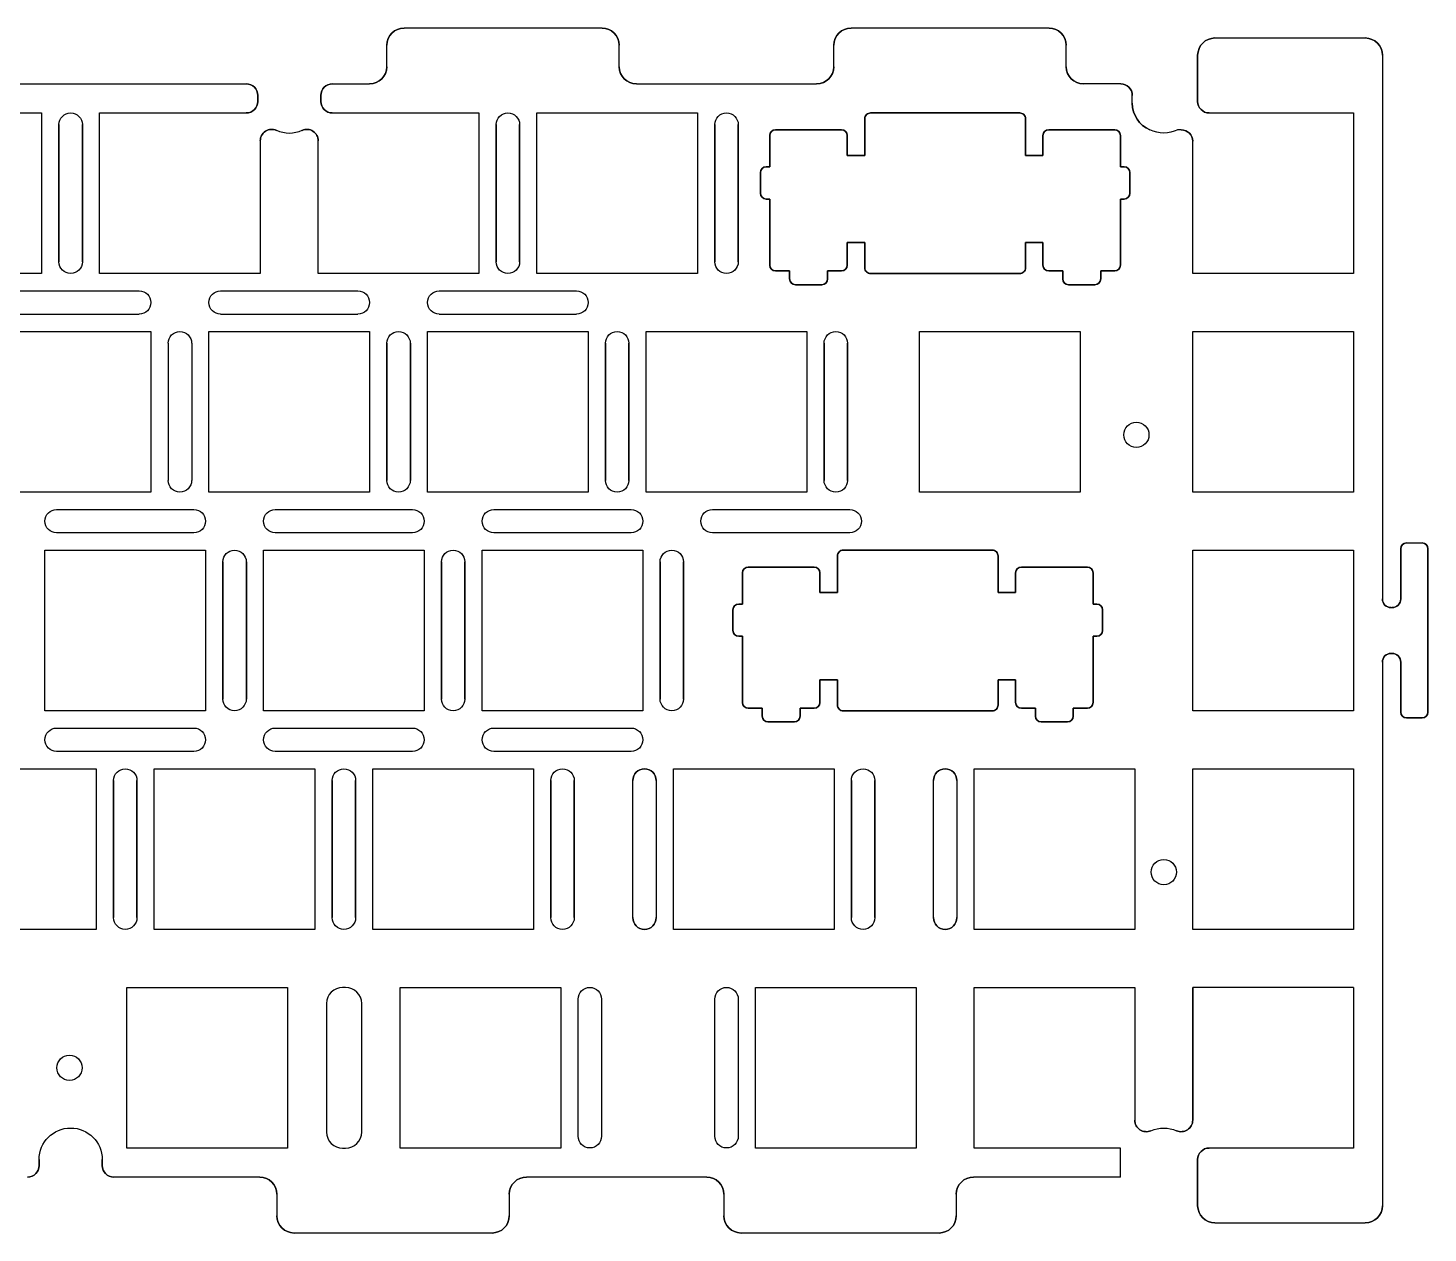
# Model space of a CAD drawing. Header units: millimetres. Extents: x 197 to 514, y 18 to 241.
# Drawn here: x 388.2 to 510.2, y 135.7 to 240.7 of the extents above; entities that cross this region are included whole.
import ezdxf

# ---------------------------------------------------------------- set-up
doc = ezdxf.new("R2010")
doc.units = ezdxf.units.MM
doc.layers.add('248', color=7, linetype='Continuous')

msp = doc.modelspace()

# ---------------------------------------------------------------- linework, layer by layer
for p, q in [((400.46, 213.24), (400.46, 201.29)), ((402.51, 213.24), (402.51, 201.29))]:
    msp.add_line(p, q)
at = {"layer": '248'}
for p, q in [((438.26, 240.71), (421.01, 240.71)), ((438.26, 240.71), (421.01, 240.71)), ((477.21, 240.71), (459.96, 240.71)), ((477.21, 240.71), (459.96, 240.71)), ((419.51, 237.34), (419.51, 239.21)), ((419.51, 237.34), (419.51, 239.21)), ((439.76, 237.34), (439.76, 239.21)), ((439.76, 237.34), (439.76, 239.21)), ((458.46, 237.34), (458.46, 239.21)), ((458.46, 237.34), (458.46, 239.21)), ((478.71, 237.34), (478.71, 239.21)), ((478.71, 237.34), (478.71, 239.21)), ((491.66, 239.84), (504.76, 239.84)), ((491.66, 239.84), (504.76, 239.84)), ((490.16, 234.31), (490.16, 238.34)), ((490.16, 238.34), (490.16, 234.31)), ((506.26, 238.34), (506.26, 190.96)), ((506.26, 238.34), (506.26, 190.96)), ((384.95, 235.84), (407.26, 235.84)), ((384.95, 235.84), (407.26, 235.84)), ((414.76, 235.84), (418.01, 235.84)), ((414.76, 235.84), (418.01, 235.84)), ((441.26, 235.84), (456.96, 235.84)), ((441.26, 235.84), (456.96, 235.84)), ((483.46, 235.84), (480.21, 235.84)), ((483.46, 235.84), (480.21, 235.84)), ((408.26, 234.84), (408.26, 234.31)), ((408.26, 234.31), (408.26, 234.84)), ((413.76, 234.84), (413.76, 234.31)), ((413.76, 234.31), (413.76, 234.84)), ((484.46, 234.15), (484.46, 234.84)), ((484.46, 234.15), (484.46, 234.84)), ((375.43, 233.31), (389.43, 233.31)), ((375.43, 233.31), (389.43, 233.31)), ((389.43, 233.31), (389.43, 219.31)), ((389.43, 233.31), (389.43, 219.31)), ((394.48, 233.31), (407.26, 233.31)), ((394.48, 219.31), (394.48, 233.31)), ((394.48, 233.31), (407.26, 233.31)), ((394.48, 219.31), (394.48, 233.31)), ((414.76, 233.31), (427.53, 233.31)), ((414.76, 233.31), (427.53, 233.31)), ((427.53, 233.31), (427.53, 219.31)), ((427.53, 233.31), (427.53, 219.31)), ((432.58, 219.31), (432.58, 233.31)), ((432.58, 233.31), (446.58, 233.31)), ((432.58, 233.31), (446.58, 233.31)), ((432.58, 219.31), (432.58, 233.31)), ((446.58, 233.31), (446.58, 219.31)), ((446.58, 233.31), (446.58, 219.31)), ((474.66, 233.31), (461.66, 233.31)), ((461.66, 233.31), (474.66, 233.31)), ((491.16, 233.31), (503.73, 233.31)), ((491.16, 233.31), (503.73, 233.31)), ((503.73, 233.31), (503.73, 219.31)), ((503.73, 233.31), (503.73, 219.31)), ((390.93, 220.34), (390.93, 232.29)), ((390.93, 232.29), (390.93, 220.34)), ((392.98, 232.29), (392.98, 220.34)), ((392.98, 220.34), (392.98, 232.29)), ((429.03, 232.29), (429.03, 220.34)), ((429.03, 220.34), (429.03, 232.29)), ((431.08, 232.29), (431.08, 220.34)), ((431.08, 220.34), (431.08, 232.29)), ((448.08, 232.29), (448.08, 220.34)), ((448.08, 220.34), (448.08, 232.29)), ((450.13, 232.29), (450.13, 220.34)), ((450.13, 220.34), (450.13, 232.29)), ((453.38, 231.84), (459.13, 231.84)), ((459.13, 231.84), (453.38, 231.84)), ((461.16, 232.81), (461.16, 229.61)), ((475.16, 229.61), (475.16, 232.81)), ((482.93, 231.84), (477.18, 231.84)), ((477.18, 231.84), (482.93, 231.84)), ((488.73, 231.84), (488.41, 231.84)), ((488.73, 231.84), (488.41, 231.84)), ((408.48, 230.88), (408.48, 219.31)), ((408.48, 230.88), (408.48, 219.31)), ((413.53, 219.31), (413.53, 230.88)), ((413.53, 219.31), (413.53, 230.88)), ((452.88, 231.34), (452.88, 228.61)), ((459.63, 229.61), (459.63, 231.34)), ((476.68, 231.34), (476.68, 229.61)), ((483.43, 228.61), (483.43, 231.34)), ((489.73, 219.31), (489.73, 230.84)), ((489.73, 219.31), (489.73, 230.84)), ((459.63, 229.61), (461.16, 229.61)), ((461.16, 229.61), (459.63, 229.61)), ((476.68, 229.61), (475.16, 229.61)), ((475.16, 229.61), (476.68, 229.61)), ((452.88, 228.61), (452.56, 228.61)), ((483.76, 228.61), (483.43, 228.61)), ((452.06, 228.11), (452.06, 226.31)), ((452.06, 226.31), (452.06, 228.11)), ((484.26, 226.31), (484.26, 228.11)), ((484.26, 228.11), (484.26, 226.31)), ((452.56, 225.81), (452.88, 225.81)), ((452.88, 225.81), (452.88, 220.04)), ((483.43, 225.81), (483.76, 225.81)), ((483.43, 220.04), (483.43, 225.81)), ((461.16, 222.01), (459.63, 222.01)), ((459.63, 220.04), (459.63, 222.01)), ((459.63, 222.01), (461.16, 222.01)), ((461.16, 222.01), (461.16, 219.81)), ((476.68, 222.01), (475.16, 222.01)), ((475.16, 219.81), (475.16, 222.01)), ((475.16, 222.01), (476.68, 222.01)), ((476.68, 222.01), (476.68, 220.04)), ((389.43, 219.31), (375.43, 219.31)), ((389.43, 219.31), (375.43, 219.31)), ((408.48, 219.31), (394.48, 219.31)), ((408.48, 219.31), (394.48, 219.31)), ((427.53, 219.31), (413.53, 219.31)), ((427.53, 219.31), (413.53, 219.31)), ((446.58, 219.31), (432.58, 219.31)), ((446.58, 219.31), (432.58, 219.31)), ((453.38, 219.54), (454.61, 219.54)), ((454.61, 219.54), (454.61, 218.84)), ((457.91, 219.54), (459.13, 219.54)), ((457.91, 218.84), (457.91, 219.54)), ((461.66, 219.31), (474.66, 219.31)), ((474.66, 219.31), (461.66, 219.31)), ((477.18, 219.54), (478.41, 219.54)), ((478.41, 219.54), (478.41, 218.84)), ((481.71, 218.84), (481.71, 219.54)), ((481.71, 219.54), (482.93, 219.54)), ((503.73, 219.31), (489.73, 219.31)), ((503.73, 219.31), (489.73, 219.31)), ((385.98, 217.81), (397.93, 217.81)), ((385.98, 217.81), (397.93, 217.81)), ((405.03, 217.81), (416.98, 217.81)), ((405.03, 217.81), (416.98, 217.81)), ((424.08, 217.81), (436.03, 217.81)), ((424.08, 217.81), (436.03, 217.81)), ((457.41, 218.34), (455.11, 218.34)), ((455.11, 218.34), (457.41, 218.34)), ((481.21, 218.34), (478.91, 218.34)), ((478.91, 218.34), (481.21, 218.34)), ((397.93, 215.76), (385.98, 215.76)), ((397.93, 215.76), (385.98, 215.76)), ((416.98, 215.76), (405.03, 215.76)), ((416.98, 215.76), (405.03, 215.76)), ((436.03, 215.76), (424.08, 215.76)), ((436.03, 215.76), (424.08, 215.76)), ((384.96, 214.26), (398.95, 214.26)), ((384.96, 214.26), (398.95, 214.26)), ((398.95, 214.26), (398.95, 200.26)), ((398.95, 214.26), (398.95, 200.26)), ((404.01, 214.26), (418, 214.26)), ((404.01, 214.26), (418, 214.26)), ((404.01, 200.26), (404.01, 214.26)), ((404.01, 200.26), (404.01, 214.26)), ((418, 214.26), (418, 200.26)), ((418, 214.26), (418, 200.26)), ((423.06, 214.26), (437.05, 214.26)), ((423.06, 214.26), (437.05, 214.26)), ((423.06, 200.26), (423.06, 214.26)), ((423.06, 200.26), (423.06, 214.26)), ((437.05, 214.26), (437.05, 200.26)), ((437.05, 214.26), (437.05, 200.26)), ((442.11, 214.26), (456.1, 214.26)), ((442.11, 200.26), (442.11, 214.26)), ((442.11, 214.26), (456.1, 214.26)), ((442.11, 200.26), (442.11, 214.26)), ((456.1, 214.26), (456.1, 200.26)), ((456.1, 214.26), (456.1, 200.26)), ((465.92, 200.26), (465.92, 214.26)), ((465.92, 214.26), (479.92, 214.26)), ((465.92, 200.26), (465.92, 214.26)), ((465.92, 214.26), (479.92, 214.26)), ((479.92, 214.26), (479.92, 200.26)), ((479.92, 214.26), (479.92, 200.26)), ((489.73, 200.26), (489.73, 214.26)), ((489.73, 214.26), (503.73, 214.26)), ((489.73, 214.26), (503.73, 214.26)), ((489.73, 200.26), (489.73, 214.26)), ((503.73, 214.26), (503.73, 200.26)), ((503.73, 214.26), (503.73, 200.26)), ((419.51, 213.24), (419.51, 201.29)), ((419.51, 201.29), (419.51, 213.24)), ((421.56, 213.24), (421.56, 201.29)), ((421.56, 201.29), (421.56, 213.24)), ((438.56, 213.24), (438.56, 201.29)), ((438.56, 201.29), (438.56, 213.24)), ((440.61, 213.24), (440.61, 201.29)), ((440.61, 201.29), (440.61, 213.24)), ((457.61, 201.29), (457.61, 213.24)), ((457.61, 213.24), (457.61, 201.29)), ((459.66, 213.24), (459.66, 201.29)), ((459.66, 201.29), (459.66, 213.24)), ((398.95, 200.26), (384.96, 200.26)), ((398.95, 200.26), (384.96, 200.26)), ((418, 200.26), (404.01, 200.26)), ((418, 200.26), (404.01, 200.26)), ((437.05, 200.26), (423.06, 200.26)), ((437.05, 200.26), (423.06, 200.26)), ((456.1, 200.26), (442.11, 200.26)), ((456.1, 200.26), (442.11, 200.26)), ((479.92, 200.26), (465.92, 200.26)), ((479.92, 200.26), (465.92, 200.26)), ((503.73, 200.26), (489.73, 200.26)), ((503.73, 200.26), (489.73, 200.26)), ((390.74, 198.76), (402.69, 198.76)), ((390.74, 198.76), (402.69, 198.76)), ((409.79, 198.76), (421.74, 198.76)), ((409.79, 198.76), (421.74, 198.76)), ((428.84, 198.76), (440.79, 198.76)), ((428.84, 198.76), (440.79, 198.76)), ((447.89, 198.76), (459.84, 198.76)), ((447.89, 198.76), (459.84, 198.76)), ((402.69, 196.71), (390.74, 196.71)), ((402.69, 196.71), (390.74, 196.71)), ((421.74, 196.71), (409.79, 196.71)), ((421.74, 196.71), (409.79, 196.71)), ((440.79, 196.71), (428.84, 196.71)), ((440.79, 196.71), (428.84, 196.71)), ((459.84, 196.71), (447.89, 196.71)), ((459.84, 196.71), (447.89, 196.71)), ((389.72, 195.21), (403.72, 195.21)), ((389.72, 181.21), (389.72, 195.21)), ((389.72, 181.21), (389.72, 195.21)), ((389.72, 195.21), (403.72, 195.21)), ((403.72, 195.21), (403.72, 181.21)), ((403.72, 195.21), (403.72, 181.21)), ((408.77, 181.21), (408.77, 195.21)), ((408.77, 195.21), (422.77, 195.21)), ((408.77, 195.21), (422.77, 195.21)), ((408.77, 181.21), (408.77, 195.21)), ((422.77, 195.21), (422.77, 181.21)), ((422.77, 195.21), (422.77, 181.21)), ((427.82, 181.21), (427.82, 195.21)), ((427.82, 195.21), (441.82, 195.21)), ((427.82, 195.21), (441.82, 195.21)), ((427.82, 181.21), (427.82, 195.21)), ((441.82, 195.21), (441.82, 181.21)), ((441.82, 195.21), (441.82, 181.21)), ((472.27, 195.21), (459.27, 195.21)), ((459.27, 195.21), (472.27, 195.21)), ((489.73, 181.21), (489.73, 195.21)), ((489.73, 195.21), (503.73, 195.21)), ((489.73, 195.21), (503.73, 195.21)), ((489.73, 181.21), (489.73, 195.21)), ((503.73, 195.21), (503.73, 181.21)), ((503.73, 195.21), (503.73, 181.21)), ((507.86, 190.96), (507.86, 195.34)), ((507.86, 195.34), (507.86, 190.96)), ((508.36, 195.84), (509.73, 195.84)), ((508.36, 195.84), (509.73, 195.84)), ((510.23, 195.34), (510.23, 181.09)), ((510.23, 181.09), (510.23, 195.34)), ((405.22, 194.19), (405.22, 182.24)), ((405.22, 182.24), (405.22, 194.19)), ((407.27, 182.24), (407.27, 194.19)), ((407.27, 194.19), (407.27, 182.24)), ((424.27, 194.19), (424.27, 182.24)), ((424.27, 182.24), (424.27, 194.19)), ((426.32, 182.24), (426.32, 194.19)), ((426.32, 194.19), (426.32, 182.24)), ((443.32, 194.19), (443.32, 182.24)), ((443.32, 182.24), (443.32, 194.19)), ((445.37, 194.19), (445.37, 182.24)), ((445.37, 182.24), (445.37, 194.19)), ((458.77, 194.71), (458.77, 191.51)), ((472.77, 191.51), (472.77, 194.71)), ((450.5, 193.24), (450.5, 190.51)), ((451, 193.74), (456.75, 193.74)), ((456.75, 193.74), (451, 193.74)), ((457.25, 191.51), (457.25, 193.24)), ((474.3, 193.24), (474.3, 191.51)), ((480.55, 193.74), (474.8, 193.74)), ((474.8, 193.74), (480.55, 193.74)), ((481.05, 190.51), (481.05, 193.24)), ((450.5, 190.51), (450.17, 190.51)), ((458.77, 191.51), (457.25, 191.51)), ((457.25, 191.51), (458.77, 191.51)), ((472.77, 191.51), (474.3, 191.51)), ((474.3, 191.51), (472.77, 191.51)), ((481.37, 190.51), (481.05, 190.51)), ((449.67, 190.01), (449.67, 188.21)), ((449.67, 188.21), (449.67, 190.01)), ((481.87, 188.21), (481.87, 190.01)), ((481.87, 190.01), (481.87, 188.21)), ((507.01, 190.21), (507.11, 190.21)), ((507.01, 190.21), (507.11, 190.21)), ((450.17, 187.71), (450.5, 187.71)), ((450.5, 187.71), (450.5, 181.94)), ((481.05, 181.94), (481.05, 187.71)), ((481.05, 187.71), (481.37, 187.71)), ((506.26, 185.46), (506.26, 138.09)), ((506.26, 185.46), (506.26, 138.09)), ((507.11, 186.21), (507.01, 186.21)), ((507.01, 186.21), (507.11, 186.21)), ((507.86, 181.09), (507.86, 185.46)), ((507.86, 185.46), (507.86, 181.09)), ((457.25, 181.94), (457.25, 183.91)), ((458.77, 183.91), (457.25, 183.91)), ((457.25, 183.91), (458.77, 183.91)), ((458.77, 183.91), (458.77, 181.71)), ((472.77, 183.91), (474.3, 183.91)), ((474.3, 183.91), (472.77, 183.91)), ((472.77, 181.71), (472.77, 183.91)), ((474.3, 183.91), (474.3, 181.94)), ((403.72, 181.21), (389.72, 181.21)), ((403.72, 181.21), (389.72, 181.21)), ((422.77, 181.21), (408.77, 181.21)), ((422.77, 181.21), (408.77, 181.21)), ((441.82, 181.21), (427.82, 181.21)), ((441.82, 181.21), (427.82, 181.21)), ((451, 181.44), (452.22, 181.44)), ((452.22, 181.44), (452.22, 180.74)), ((455.52, 181.44), (456.75, 181.44)), ((455.52, 180.74), (455.52, 181.44)), ((472.27, 181.21), (459.27, 181.21)), ((459.27, 181.21), (472.27, 181.21)), ((474.8, 181.44), (476.02, 181.44)), ((476.02, 181.44), (476.02, 180.74)), ((479.32, 180.74), (479.32, 181.44)), ((479.32, 181.44), (480.55, 181.44)), ((503.73, 181.21), (489.73, 181.21)), ((503.73, 181.21), (489.73, 181.21)), ((509.73, 180.59), (508.36, 180.59)), ((508.36, 180.59), (509.73, 180.59)), ((390.74, 179.71), (402.69, 179.71)), ((390.74, 179.71), (402.69, 179.71)), ((409.79, 179.71), (421.74, 179.71)), ((409.79, 179.71), (421.74, 179.71)), ((428.84, 179.71), (440.79, 179.71)), ((428.84, 179.71), (440.79, 179.71)), ((455.02, 180.24), (452.72, 180.24)), ((452.72, 180.24), (455.02, 180.24)), ((478.82, 180.24), (476.52, 180.24)), ((476.52, 180.24), (478.82, 180.24)), ((402.69, 177.66), (390.74, 177.66)), ((402.69, 177.66), (390.74, 177.66)), ((421.74, 177.66), (409.79, 177.66)), ((421.74, 177.66), (409.79, 177.66)), ((440.79, 177.66), (428.84, 177.66)), ((440.79, 177.66), (428.84, 177.66)), ((380.19, 176.16), (394.19, 176.16)), ((380.19, 176.16), (394.19, 176.16)), ((394.19, 176.16), (394.19, 162.16)), ((394.19, 176.16), (394.19, 162.16)), ((399.24, 176.16), (413.24, 176.16)), ((399.24, 162.16), (399.24, 176.16)), ((399.24, 176.16), (413.24, 176.16)), ((399.24, 162.16), (399.24, 176.16)), ((413.24, 176.16), (413.24, 162.16)), ((413.24, 176.16), (413.24, 162.16)), ((418.29, 162.16), (418.29, 176.16)), ((418.29, 176.16), (432.29, 176.16)), ((418.29, 176.16), (432.29, 176.16)), ((418.29, 162.16), (418.29, 176.16)), ((432.29, 176.16), (432.29, 162.16)), ((432.29, 176.16), (432.29, 162.16)), ((444.49, 162.16), (444.49, 176.16)), ((444.49, 162.16), (444.49, 176.16)), ((444.49, 176.16), (458.49, 176.16)), ((444.49, 176.16), (458.49, 176.16)), ((458.49, 176.16), (458.49, 162.16)), ((458.49, 176.16), (458.49, 162.16)), ((470.68, 162.16), (470.68, 176.16)), ((470.68, 162.16), (470.68, 176.16)), ((470.68, 176.16), (484.68, 176.16)), ((470.68, 176.16), (484.68, 176.16)), ((484.68, 176.16), (484.68, 162.16)), ((484.68, 176.16), (484.68, 162.16)), ((489.73, 176.16), (503.73, 176.16)), ((489.73, 162.16), (489.73, 176.16)), ((489.73, 176.16), (503.73, 176.16)), ((489.73, 162.16), (489.73, 176.16)), ((503.73, 176.16), (503.73, 162.16)), ((503.73, 176.16), (503.73, 162.16)), ((395.69, 163.19), (395.69, 175.14)), ((395.69, 175.14), (395.69, 163.19)), ((397.74, 175.14), (397.74, 163.19)), ((397.74, 163.19), (397.74, 175.14)), ((414.74, 175.14), (414.74, 163.19)), ((414.74, 163.19), (414.74, 175.14)), ((416.79, 175.14), (416.79, 163.19)), ((416.79, 163.19), (416.79, 175.14)), ((433.79, 163.19), (433.79, 175.14)), ((433.79, 175.14), (433.79, 163.19)), ((435.84, 163.19), (435.84, 175.14)), ((435.84, 175.14), (435.84, 163.19)), ((440.94, 163.19), (440.94, 175.14)), ((440.94, 163.19), (440.94, 175.14)), ((442.99, 175.14), (442.99, 163.19)), ((442.99, 175.14), (442.99, 163.19)), ((459.99, 163.19), (459.99, 175.14)), ((459.99, 175.14), (459.99, 163.19)), ((462.04, 175.14), (462.04, 163.19)), ((462.04, 163.19), (462.04, 175.14)), ((467.13, 163.19), (467.13, 175.14)), ((467.13, 163.19), (467.13, 175.14)), ((469.18, 175.14), (469.18, 163.19)), ((469.18, 175.14), (469.18, 163.19)), ((394.19, 162.16), (380.19, 162.16)), ((394.19, 162.16), (380.19, 162.16)), ((413.24, 162.16), (399.24, 162.16)), ((413.24, 162.16), (399.24, 162.16)), ((432.29, 162.16), (418.29, 162.16)), ((432.29, 162.16), (418.29, 162.16)), ((458.49, 162.16), (444.49, 162.16)), ((458.49, 162.16), (444.49, 162.16)), ((484.68, 162.16), (470.68, 162.16)), ((484.68, 162.16), (470.68, 162.16)), ((503.73, 162.16), (489.73, 162.16)), ((503.73, 162.16), (489.73, 162.16)), ((396.86, 157.11), (410.86, 157.11)), ((396.86, 143.11), (396.86, 157.11)), ((396.86, 157.11), (410.86, 157.11)), ((396.86, 143.11), (396.86, 157.11)), ((410.86, 157.11), (410.86, 143.11)), ((410.86, 157.11), (410.86, 143.11)), ((415.92, 157.11), (415.66, 157.11)), ((415.92, 157.11), (415.66, 157.11)), ((420.67, 157.11), (434.67, 157.11)), ((420.67, 157.11), (434.67, 157.11)), ((420.67, 143.11), (420.67, 157.11)), ((420.67, 143.11), (420.67, 157.11)), ((434.67, 157.11), (434.67, 143.11)), ((434.67, 157.11), (434.67, 143.11)), ((451.63, 143.11), (451.63, 157.11)), ((451.63, 157.11), (465.63, 157.11)), ((451.63, 157.11), (465.63, 157.11)), ((451.63, 143.11), (451.63, 157.11)), ((465.63, 157.11), (465.63, 143.11)), ((465.63, 157.11), (465.63, 143.11)), ((470.68, 157.11), (484.68, 157.11)), ((470.68, 143.11), (470.68, 157.11)), ((470.68, 157.11), (484.68, 157.11)), ((470.68, 143.11), (470.68, 157.11)), ((484.68, 157.11), (484.68, 145.54)), ((484.68, 157.11), (484.68, 145.54)), ((503.73, 157.11), (489.73, 157.11)), ((503.73, 157.11), (489.73, 157.11)), ((489.73, 157.11), (489.73, 145.54)), ((489.73, 145.54), (489.73, 157.11)), ((503.73, 157.11), (503.73, 143.11)), ((503.73, 157.11), (503.73, 143.11)), ((414.26, 155.71), (414.26, 144.51)), ((414.26, 155.71), (414.26, 144.51)), ((417.32, 144.51), (417.32, 155.71)), ((417.32, 144.51), (417.32, 155.71)), ((436.17, 144.14), (436.17, 156.09)), ((436.17, 144.14), (436.17, 156.09)), ((438.22, 156.09), (438.22, 144.14)), ((438.22, 156.09), (438.22, 144.14)), ((448.08, 144.14), (448.08, 156.09)), ((448.08, 144.14), (448.08, 156.09)), ((450.13, 156.09), (450.13, 144.14)), ((450.13, 156.09), (450.13, 144.14)), ((410.86, 143.11), (396.86, 143.11)), ((410.86, 143.11), (396.86, 143.11)), ((415.66, 143.11), (415.92, 143.11)), ((415.66, 143.11), (415.92, 143.11)), ((434.67, 143.11), (420.67, 143.11)), ((434.67, 143.11), (420.67, 143.11)), ((465.63, 143.11), (451.63, 143.11)), ((465.63, 143.11), (451.63, 143.11)), ((483.43, 143.11), (470.68, 143.11)), ((483.43, 143.11), (470.68, 143.11)), ((483.43, 140.59), (483.43, 143.11)), ((483.43, 140.59), (483.43, 143.11)), ((503.73, 143.11), (491.16, 143.11)), ((503.73, 143.11), (491.16, 143.11)), ((389.21, 142.11), (389.21, 141.59)), ((389.21, 141.59), (389.21, 142.11)), ((394.71, 142.11), (394.71, 141.59)), ((394.71, 141.59), (394.71, 142.11)), ((490.16, 142.11), (490.16, 138.09)), ((490.16, 138.09), (490.16, 142.11)), ((408.43, 140.59), (395.71, 140.59)), ((408.43, 140.59), (395.71, 140.59)), ((447.38, 140.59), (431.68, 140.59)), ((447.38, 140.59), (431.68, 140.59)), ((483.43, 140.59), (470.63, 140.59)), ((483.43, 140.59), (470.63, 140.59)), ((409.93, 139.09), (409.93, 137.21)), ((409.93, 139.09), (409.93, 137.21)), ((430.18, 139.09), (430.18, 137.21)), ((430.18, 139.09), (430.18, 137.21)), ((448.88, 139.09), (448.88, 137.21)), ((448.88, 139.09), (448.88, 137.21)), ((469.13, 139.09), (469.13, 137.21)), ((469.13, 139.09), (469.13, 137.21)), ((428.68, 135.71), (411.43, 135.71)), ((428.68, 135.71), (411.43, 135.71)), ((467.63, 135.71), (450.38, 135.71)), ((467.63, 135.71), (450.38, 135.71)), ((491.66, 136.59), (504.76, 136.59)), ((491.66, 136.59), (504.76, 136.59))]:
    msp.add_line(p, q, dxfattribs=at)
for centre in [(484.82, 205.26), (484.82, 205.26), (487.21, 167.16), (487.21, 167.16), (391.86, 150.11), (391.86, 150.11)]:
    msp.add_circle(centre, 1.1, dxfattribs=at)
at = {"layer": '248', "extrusion": (0, 0, -1)}
for centre, radius, start, end in [((-421.01, 239.21), 1.5, 0, 90), ((-438.26, 239.21), 1.5, 90, 180), ((-459.96, 239.21), 1.5, 0, 90), ((-477.21, 239.21), 1.5, 90, 180), ((-491.66, 238.34), 1.5, 0, 90), ((-504.76, 238.34), 1.5, 90, 180), ((-418.01, 237.34), 1.5, 180, 270), ((-441.26, 237.34), 1.5, 270, 360), ((-456.96, 237.34), 1.5, 180, 270), ((-480.21, 237.34), 1.5, 270, 360), ((-407.26, 234.84), 1, 90, 180), ((-414.76, 234.84), 1, 0, 90), ((-483.46, 234.84), 1, 90, 180), ((-407.26, 234.31), 1, 180, 270), ((-414.76, 234.31), 1, 270, 360), ((-491.16, 234.31), 1, 270, 360), ((-391.96, 232.29), 1.02, 0, 180), ((-391.96, 232.29), 1.02, 0, 180), ((-430.06, 232.29), 1.02, 0, 180), ((-430.06, 232.29), 1.02, 0, 180), ((-449.11, 232.29), 1.02, 0, 180), ((-449.11, 232.29), 1.02, 0, 180), ((-461.66, 232.81), 0.5, -0.0018, 90), ((-474.66, 232.81), 0.5, 90, 180.0018), ((-486.96, 234.15), 2.5, 292.5408, 360), ((-409.48, 230.88), 1, 0, 114.0037), ((-412.53, 230.88), 1, 65.9958, 180), ((-453.38, 231.34), 0.5, 0, 90), ((-459.13, 231.34), 0.5, 90, 180), ((-477.18, 231.34), 0.5, 0, 90), ((-482.93, 231.34), 0.5, 90, 180), ((-487.21, 234.31), 2.75, 243.9343, 296.0657), ((-487.21, 234.31), 2.75, 243.9343, 296.0657), ((-488.73, 230.84), 1, 90, 180), ((-452.56, 228.11), 0.5, 0, 90), ((-483.76, 228.11), 0.5, 90, 180), ((-452.56, 226.31), 0.5, -90, 0), ((-483.76, 226.31), 0.5, 180, 270), ((-391.96, 220.34), 1.02, 180, 360), ((-391.96, 220.34), 1.02, 180, 360), ((-430.06, 220.34), 1.02, 180, 360), ((-430.06, 220.34), 1.02, 180, 360), ((-449.11, 220.34), 1.02, 180, 360), ((-449.11, 220.34), 1.02, 180, 360), ((-453.38, 220.04), 0.5, -90, 0), ((-459.13, 220.04), 0.5, 180, 270), ((-461.66, 219.81), 0.5, -90, 0.0018), ((-474.66, 219.81), 0.5, 179.9982, 270), ((-477.18, 220.04), 0.5, -90, 0), ((-482.93, 220.04), 0.5, 180, 270), ((-455.11, 218.84), 0.5, -90, 0), ((-457.41, 218.84), 0.5, 180, 270), ((-478.91, 218.84), 0.5, -90, 0), ((-481.21, 218.84), 0.5, 180, 270), ((-397.93, 216.79), 1.02, 90, 270), ((-397.93, 216.79), 1.02, 90, 270), ((-405.03, 216.79), 1.02, 270, 450), ((-405.03, 216.79), 1.02, 270, 450), ((-416.98, 216.79), 1.02, 90, 270), ((-416.98, 216.79), 1.02, 90, 270), ((-424.08, 216.79), 1.02, 270, 450), ((-424.08, 216.79), 1.02, 270, 450), ((-436.03, 216.79), 1.02, 90, 270), ((-436.03, 216.79), 1.02, 90, 270), ((-401.48, 213.24), 1.02, 0, 180), ((-401.48, 213.24), 1.02, 0, 180), ((-420.53, 213.24), 1.02, 0, 180), ((-420.53, 213.24), 1.02, 0, 180), ((-439.58, 213.24), 1.02, 0, 180), ((-439.58, 213.24), 1.02, 0, 180), ((-458.63, 213.24), 1.02, 0, 180), ((-458.63, 213.24), 1.02, 0, 180), ((-401.48, 201.29), 1.02, 180, 360), ((-401.48, 201.29), 1.02, 180, 360), ((-420.53, 201.29), 1.02, 180, 360), ((-420.53, 201.29), 1.02, 180, 360), ((-439.58, 201.29), 1.02, 180, 360), ((-439.58, 201.29), 1.02, 180, 360), ((-458.63, 201.29), 1.02, 180, 360), ((-458.63, 201.29), 1.02, 180, 360), ((-390.74, 197.74), 1.02, 270, 450), ((-390.74, 197.74), 1.02, 270, 450), ((-402.69, 197.74), 1.02, 90, 270), ((-402.69, 197.74), 1.02, 90, 270), ((-409.79, 197.74), 1.02, 270, 450), ((-409.79, 197.74), 1.02, 270, 450), ((-421.74, 197.74), 1.02, 90, 270), ((-421.74, 197.74), 1.02, 90, 270), ((-428.84, 197.74), 1.02, 270, 450), ((-428.84, 197.74), 1.02, 270, 450), ((-440.79, 197.74), 1.02, 90, 270), ((-440.79, 197.74), 1.02, 90, 270), ((-447.89, 197.74), 1.02, 270, 450), ((-447.89, 197.74), 1.02, 270, 450), ((-459.84, 197.74), 1.02, 90, 270), ((-459.84, 197.74), 1.02, 90, 270), ((-406.24, 194.19), 1.02, 0, 180), ((-406.24, 194.19), 1.02, 0, 180), ((-425.29, 194.19), 1.02, 0, 180), ((-425.29, 194.19), 1.02, 0, 180), ((-444.34, 194.19), 1.02, 0, 180), ((-444.34, 194.19), 1.02, 0, 180), ((-459.27, 194.71), 0.5, -0.0018, 90), ((-472.27, 194.71), 0.5, 90, 180.0018), ((-508.36, 195.34), 0.5, 0, 90), ((-509.73, 195.34), 0.5, 90, 180), ((-451, 193.24), 0.5, 0, 90), ((-456.75, 193.24), 0.5, 90, 180), ((-474.8, 193.24), 0.5, 0, 90), ((-480.55, 193.24), 0.5, 90, 180), ((-450.17, 190.01), 0.5, 0, 90), ((-481.37, 190.01), 0.5, 90, 180), ((-507.01, 190.96), 0.75, 270, 360), ((-507.11, 190.96), 0.75, 180, 270), ((-450.17, 188.21), 0.5, -90, 0), ((-481.37, 188.21), 0.5, 180, 270), ((-507.01, 185.46), 0.75, 0, 90), ((-507.11, 185.46), 0.75, 90, 180), ((-406.24, 182.24), 1.02, 180, 360), ((-406.24, 182.24), 1.02, 180, 360), ((-425.29, 182.24), 1.02, 180, 360), ((-425.29, 182.24), 1.02, 180, 360), ((-444.34, 182.24), 1.02, 180, 360), ((-444.34, 182.24), 1.02, 180, 360), ((-451, 181.94), 0.5, -90, 0), ((-456.75, 181.94), 0.5, 180, 270), ((-474.8, 181.94), 0.5, -90, 0), ((-480.55, 181.94), 0.5, 180, 270), ((-452.72, 180.74), 0.5, -90, 0), ((-455.02, 180.74), 0.5, 180, 270), ((-459.27, 181.71), 0.5, -90, 0.0018), ((-472.27, 181.71), 0.5, 179.9982, 270), ((-476.52, 180.74), 0.5, -90, 0), ((-478.82, 180.74), 0.5, 180, 270), ((-508.36, 181.09), 0.5, 270, 360), ((-509.73, 181.09), 0.5, 180, 270), ((-390.74, 178.69), 1.02, 270, 450), ((-390.74, 178.69), 1.02, 270, 450), ((-402.69, 178.69), 1.02, 90, 270), ((-402.69, 178.69), 1.02, 90, 270), ((-409.79, 178.69), 1.02, 270, 450), ((-409.79, 178.69), 1.02, 270, 450), ((-421.74, 178.69), 1.02, 90, 270), ((-421.74, 178.69), 1.02, 90, 270), ((-428.84, 178.69), 1.02, 270, 450), ((-428.84, 178.69), 1.02, 270, 450), ((-440.79, 178.69), 1.02, 90, 270), ((-440.79, 178.69), 1.02, 90, 270), ((-396.72, 175.14), 1.02, 0, 180), ((-396.72, 175.14), 1.02, 0, 180), ((-415.77, 175.14), 1.02, 0, 180), ((-415.77, 175.14), 1.02, 0, 180), ((-434.82, 175.14), 1.02, 0, 180), ((-434.82, 175.14), 1.02, 0, 180), ((-441.96, 175.14), 1.02, 0, 180), ((-461.01, 175.14), 1.02, 0, 180), ((-461.01, 175.14), 1.02, 0, 180), ((-468.16, 175.14), 1.02, 0, 180), ((-396.72, 163.19), 1.02, 180, 360), ((-396.72, 163.19), 1.02, 180, 360), ((-415.77, 163.19), 1.02, 180, 360), ((-415.77, 163.19), 1.02, 180, 360), ((-434.82, 163.19), 1.02, 180, 360), ((-434.82, 163.19), 1.02, 180, 360), ((-441.96, 163.19), 1.02, 180, 360), ((-461.01, 163.19), 1.02, 180, 360), ((-461.01, 163.19), 1.02, 180, 360), ((-468.16, 163.19), 1.02, 180, 360), ((-437.2, 156.09), 1.02, 0, 180), ((-437.2, 156.09), 1.02, 0, 180), ((-449.11, 156.09), 1.02, 0, 180), ((-449.11, 156.09), 1.02, 0, 180), ((-485.68, 145.54), 1, 245.9874, 360), ((-488.73, 145.54), 1, 180, 293.9954), ((-391.96, 142.11), 2.75, 0, 180), ((-391.96, 142.11), 2.75, 0, 180), ((-437.2, 144.14), 1.02, 180, 360), ((-437.2, 144.14), 1.02, 180, 360), ((-449.11, 144.14), 1.02, 180, 360), ((-449.11, 144.14), 1.02, 180, 360), ((-487.21, 142.11), 2.75, 65.9874, 113.9954), ((-487.21, 142.11), 2.75, 65.9874, 113.9954), ((-491.16, 142.11), 1, 0, 90), ((-388.21, 141.59), 1, 180, 270), ((-395.71, 141.59), 1, 270, 360), ((-408.43, 139.09), 1.5, 90, 180), ((-431.68, 139.09), 1.5, 0, 90), ((-447.38, 139.09), 1.5, 90, 180), ((-470.63, 139.09), 1.5, 0, 90), ((-491.66, 138.09), 1.5, 270, 360), ((-504.76, 138.09), 1.5, 180, 270), ((-411.43, 137.21), 1.5, 270, 360), ((-428.68, 137.21), 1.5, 180, 270), ((-450.38, 137.21), 1.5, 270, 360), ((-467.63, 137.21), 1.5, 180, 270)]:
    msp.add_arc(centre, radius, start, end, dxfattribs=at)
at = {"layer": '248'}
for centre, radius, start, end in [((421.01, 239.21), 1.5, 90, 180), ((438.26, 239.21), 1.5, 0, 90), ((459.96, 239.21), 1.5, 90, 180), ((477.21, 239.21), 1.5, 0, 90), ((491.66, 238.34), 1.5, 90, 180), ((504.76, 238.34), 1.5, 0, 90), ((418.01, 237.34), 1.5, -90, 0), ((441.26, 237.34), 1.5, 180, 270), ((456.96, 237.34), 1.5, -90, 0), ((480.21, 237.34), 1.5, 180, 270), ((407.26, 234.84), 1, 0, 90), ((414.76, 234.84), 1, 90, 180), ((483.46, 234.84), 1, 0, 90), ((407.26, 234.31), 1, -90, 0), ((414.76, 234.31), 1, 180, 270), ((491.16, 234.31), 1, 180, 270), ((461.66, 232.81), 0.5, 90, 180.0018), ((474.66, 232.81), 0.5, -0.0018, 90), ((486.96, 234.15), 2.5, 180, 247.4592), ((409.48, 230.88), 1, 65.9963, 180), ((411.01, 234.31), 2.75, 245.9963, 294.0042), ((411.01, 234.31), 2.75, 245.9963, 294.0042), ((412.53, 230.88), 1, 0, 114.0042), ((453.38, 231.34), 0.5, 90, 180), ((459.13, 231.34), 0.5, 0, 90), ((477.18, 231.34), 0.5, 90, 180), ((482.93, 231.34), 0.5, 0, 90), ((488.73, 230.84), 1, 0, 90), ((452.56, 228.11), 0.5, 90, 180), ((483.76, 228.11), 0.5, 0, 90), ((452.56, 226.31), 0.5, 180, 270), ((483.76, 226.31), 0.5, -90, 0), ((453.38, 220.04), 0.5, 180, 270), ((459.13, 220.04), 0.5, -90, 0), ((461.66, 219.81), 0.5, 179.9982, 270), ((474.66, 219.81), 0.5, -90, 0.0018), ((477.18, 220.04), 0.5, 180, 270), ((482.93, 220.04), 0.5, -90, 0), ((455.11, 218.84), 0.5, 180, 270), ((457.41, 218.84), 0.5, 270, 360), ((478.91, 218.84), 0.5, 180, 270), ((481.21, 218.84), 0.5, -90, 0), ((459.27, 194.71), 0.5, 90, 180.0018), ((472.27, 194.71), 0.5, -0.0018, 90), ((508.36, 195.34), 0.5, 90, 180), ((509.73, 195.34), 0.5, 0, 90), ((451, 193.24), 0.5, 90, 180), ((456.75, 193.24), 0.5, 0, 90), ((474.8, 193.24), 0.5, 90, 180), ((480.55, 193.24), 0.5, 0, 90), ((450.17, 190.01), 0.5, 90, 180), ((481.37, 190.01), 0.5, 0, 90), ((507.01, 190.96), 0.75, 180, 270), ((507.11, 190.96), 0.75, -90, 0), ((450.17, 188.21), 0.5, 180, 270), ((481.37, 188.21), 0.5, -90, 0), ((507.01, 185.46), 0.75, 90, 180), ((507.11, 185.46), 0.75, 0, 90), ((451, 181.94), 0.5, 180, 270), ((456.75, 181.94), 0.5, -90, 0), ((474.8, 181.94), 0.5, 180, 270), ((480.55, 181.94), 0.5, -90, 0), ((452.72, 180.74), 0.5, 180, 270), ((455.02, 180.74), 0.5, 270, 360), ((459.27, 181.71), 0.5, 179.9982, 270), ((472.27, 181.71), 0.5, -90, 0.0018), ((476.52, 180.74), 0.5, 180, 270), ((478.82, 180.74), 0.5, -90, 0), ((508.36, 181.09), 0.5, 180, 270), ((509.73, 181.09), 0.5, -90, 0), ((441.96, 175.14), 1.02, 0, 180), ((468.16, 175.14), 1.02, 0, 180), ((441.96, 163.19), 1.02, 180, 360), ((468.16, 163.19), 1.02, 180, 360), ((415.66, 155.71), 1.4, 90, 180), ((415.66, 155.71), 1.4, 90, 180), ((415.92, 155.71), 1.4, 0, 90), ((415.92, 155.71), 1.4, 0, 90), ((485.68, 145.54), 1, 180, 294.0126), ((488.73, 145.54), 1, -113.9954, 0), ((415.66, 144.51), 1.4, 180, 270), ((415.66, 144.51), 1.4, 180, 270), ((415.92, 144.51), 1.4, -90, 0), ((415.92, 144.51), 1.4, -90, 0), ((491.16, 142.11), 1, 90, 180), ((388.21, 141.59), 1, -90, 0), ((395.71, 141.59), 1, 180, 270), ((408.43, 139.09), 1.5, 0, 90), ((431.68, 139.09), 1.5, 90, 180), ((447.38, 139.09), 1.5, 0, 90), ((470.63, 139.09), 1.5, 90, 180), ((491.66, 138.09), 1.5, 180, 270), ((504.76, 138.09), 1.5, 270, 360), ((411.43, 137.21), 1.5, 180, 270), ((428.68, 137.21), 1.5, -90, 0), ((450.38, 137.21), 1.5, 180, 270), ((467.63, 137.21), 1.5, -90, 0)]:
    msp.add_arc(centre, radius, start, end, dxfattribs=at)
for points in [[(461.16, 229.61), (461.16, 230.68), (461.16, 231.74), (461.16, 232.81)], [(475.16, 232.81), (475.16, 231.74), (475.16, 230.68), (475.16, 229.61)], [(452.88, 228.61), (452.88, 229.52), (452.88, 230.43), (452.88, 231.34)], [(459.63, 231.34), (459.63, 230.76), (459.63, 230.19), (459.63, 229.61)], [(476.68, 229.61), (476.68, 230.19), (476.68, 230.76), (476.68, 231.34)], [(483.43, 231.34), (483.43, 230.43), (483.43, 229.52), (483.43, 228.61)], [(452.56, 228.61), (452.66, 228.61), (452.77, 228.61), (452.88, 228.61)], [(483.43, 228.61), (483.54, 228.61), (483.65, 228.61), (483.76, 228.61)], [(452.88, 225.81), (452.77, 225.81), (452.66, 225.81), (452.56, 225.81)], [(452.88, 220.04), (452.88, 221.96), (452.88, 223.89), (452.88, 225.81)], [(483.76, 225.81), (483.65, 225.81), (483.54, 225.81), (483.43, 225.81)], [(483.43, 225.81), (483.43, 223.89), (483.43, 221.96), (483.43, 220.04)], [(459.63, 222.01), (459.63, 221.35), (459.63, 220.7), (459.63, 220.04)], [(461.16, 219.81), (461.16, 220.54), (461.16, 221.28), (461.16, 222.01)], [(475.16, 222.01), (475.16, 221.28), (475.16, 220.54), (475.16, 219.81)], [(476.68, 220.04), (476.68, 220.7), (476.68, 221.35), (476.68, 222.01)], [(454.61, 219.54), (454.2, 219.54), (453.79, 219.54), (453.38, 219.54)], [(454.61, 218.84), (454.61, 219.08), (454.61, 219.31), (454.61, 219.54)], [(457.91, 219.54), (457.91, 219.31), (457.91, 219.08), (457.91, 218.84)], [(459.13, 219.54), (458.72, 219.54), (458.31, 219.54), (457.91, 219.54)], [(478.41, 219.54), (478, 219.54), (477.59, 219.54), (477.18, 219.54)], [(478.41, 218.84), (478.41, 219.08), (478.41, 219.31), (478.41, 219.54)], [(482.93, 219.54), (482.52, 219.54), (482.11, 219.54), (481.71, 219.54)], [(481.71, 219.54), (481.71, 219.31), (481.71, 219.08), (481.71, 218.84)], [(458.77, 191.51), (458.77, 192.58), (458.77, 193.64), (458.77, 194.71)], [(472.77, 194.71), (472.77, 193.64), (472.77, 192.58), (472.77, 191.51)], [(450.5, 190.51), (450.5, 191.42), (450.5, 192.33), (450.5, 193.24)], [(457.25, 193.24), (457.25, 192.66), (457.25, 192.09), (457.25, 191.51)], [(474.3, 191.51), (474.3, 192.09), (474.3, 192.66), (474.3, 193.24)], [(481.05, 193.24), (481.05, 192.33), (481.05, 191.42), (481.05, 190.51)], [(450.17, 190.51), (450.28, 190.51), (450.39, 190.51), (450.5, 190.51)], [(481.05, 190.51), (481.16, 190.51), (481.26, 190.51), (481.37, 190.51)], [(450.5, 187.71), (450.39, 187.71), (450.28, 187.71), (450.17, 187.71)], [(450.5, 181.94), (450.5, 183.86), (450.5, 185.79), (450.5, 187.71)], [(481.05, 187.71), (481.05, 185.79), (481.05, 183.86), (481.05, 181.94)], [(481.37, 187.71), (481.26, 187.71), (481.16, 187.71), (481.05, 187.71)], [(457.25, 183.91), (457.25, 183.25), (457.25, 182.6), (457.25, 181.94)], [(458.77, 181.71), (458.77, 182.44), (458.77, 183.18), (458.77, 183.91)], [(472.77, 183.91), (472.77, 183.18), (472.77, 182.44), (472.77, 181.71)], [(474.3, 181.94), (474.3, 182.6), (474.3, 183.25), (474.3, 183.91)], [(452.22, 181.44), (451.81, 181.44), (451.41, 181.44), (451, 181.44)], [(452.22, 180.74), (452.22, 180.98), (452.22, 181.21), (452.22, 181.44)], [(455.52, 181.44), (455.52, 181.21), (455.52, 180.98), (455.52, 180.74)], [(456.75, 181.44), (456.34, 181.44), (455.93, 181.44), (455.52, 181.44)], [(476.02, 181.44), (475.61, 181.44), (475.21, 181.44), (474.8, 181.44)], [(476.02, 180.74), (476.02, 180.98), (476.02, 181.21), (476.02, 181.44)], [(479.32, 181.44), (479.32, 181.21), (479.32, 180.98), (479.32, 180.74)], [(480.55, 181.44), (480.14, 181.44), (479.73, 181.44), (479.32, 181.44)]]:
    msp.add_open_spline(points, degree=3, dxfattribs=at)

doc.saveas('drawing.dxf')
